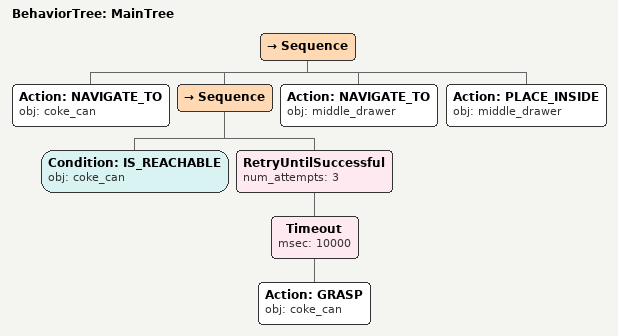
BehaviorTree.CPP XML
<root main_tree_to_execute="MainTree">
  <BehaviorTree ID="MainTree">
    <Sequence>
      <!-- Navigate to coke_can -->
      <Action ID="NAVIGATE_TO" obj="coke_can" />
      <Sequence>
        <!-- Check coke_can is reachable before GRASP -->
        <Condition ID="IS_REACHABLE" obj="coke_can" />
        <!-- Retry GRASP coke_can up to 3 attempts -->
        <RetryUntilSuccessful num_attempts="3">
          <!-- Timeout: GRASP coke_can within 10s -->
          <Timeout msec="10000">
            <!-- Grasp coke_can -->
            <Action ID="GRASP" obj="coke_can" />
          </Timeout>
        </RetryUntilSuccessful>
      </Sequence>
      <!-- Navigate to middle_drawer -->
      <Action ID="NAVIGATE_TO" obj="middle_drawer" />
      <!-- Place inside middle_drawer -->
      <Action ID="PLACE_INSIDE" obj="middle_drawer" />
    </Sequence>
  </BehaviorTree>
</root>
